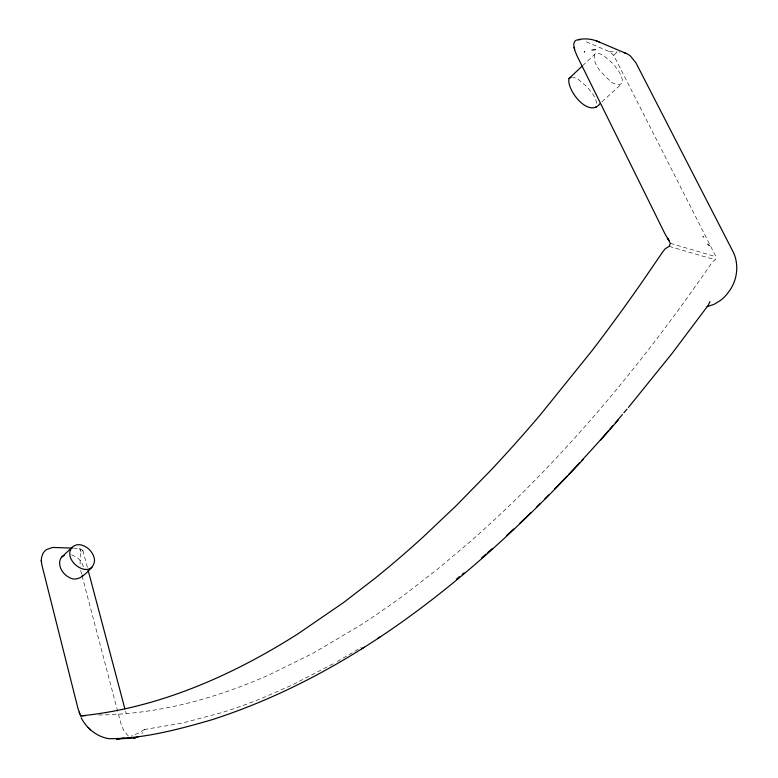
<?xml version="1.0" encoding="UTF-8"?>
<svg xmlns="http://www.w3.org/2000/svg" width="778" height="778" viewBox="0 0 778 778"><rect width="100%" height="100%" fill="white"/><g stroke="black" fill="none" stroke-linecap="round" stroke-linejoin="round"><path stroke-width="0.58" stroke-dasharray="3.89 2.92" d="M73.472 548.13L79.278 548.364L82.867 550.445L81.165 552.03L80.183 556.931L80.085 567.065M81.165 552.03L80.212 550.134L80.484 548.986M98.612 715.001C142.646 714.476 186.282 705.685 227.789 691.214A1223.113 594.295 -69.5 0 0 269.431 674.721L312.912 653.316L358.181 626.591A1156.098 572.841 -69.9 0 0 405.095 594.295L437.187 569.477L469.883 541.955A1238.586 598.379 -69.5 0 0 519.889 495.411C589.957 426.179 652.032 349.205 708.048 268.274L712.084 262.39L715.089 259.735L715.945 256.73L613.706 55.287L609.369 51.591L584.22 40.971M594.489 54.499C592.554 64.817 602.366 73.589 609.232 80.076C612.831 85.065 625.541 87.603 621.875 77.897A19.878 7.158 48.7 0 0 618.491 70.876L612.811 63.465L603.835 55.783A19.8 7.128 48.7 0 0 598.029 53.361L595.345 53.721L583.072 65.274M333.149 663.809L292.382 684.893L263.567 697.555A1236.057 604.175 -69.5 0 1 221.934 712.58L182.246 723.093L144.552 729.492L143.317 731.69A24.779 14.315 88.9 0 1 141.927 733.625M613.706 55.287L617.187 52.048L620.095 52.048M601.948 101.821L621.515 83.966M144.552 729.492L138.153 733.294L131.239 736.153M337.195 661.582L352.522 652.645A1273.236 615.768 -69.3 0 0 361.225 647.345M609.369 51.591L617.187 52.048M669.138 246.354L715.089 259.735M670.364 243.329L715.945 256.73M71.576 554.811L77.168 557.602A14.364 10.659 45.6 0 1 81.593 562.377L83.907 568.154M128.312 735.93L123.858 730.756L120.804 723.2L81.914 575.341M79.278 548.364L80.212 550.134M82.867 550.445L87.535 568.057M125.54 711.296L126.162 713.65M81.612 574.174L80.465 569.496M596.638 103.338L596.24 101.383A19.586 7.41 48.6 0 0 592.962 94.391L587.38 87.078L578.462 79.58A19.518 7.381 48.6 0 0 572.627 77.285"/><path stroke-width="1.17" d="M41.312 561.813L41.458 557.943L42.732 553.917A20.179 15.054 45.1 0 1 46.748 549.462L52.661 547.449L72.315 548.091M584.395 52.068L584.628 51.445M709.993 301.533L708.233 305.287L671.998 353.513L628.498 407.371M582.187 66.101L569.019 78.529C566.219 89.985 589.16 118.869 600.169 103.445M595.724 107.5L596.395 106.469M71.965 547.469C61.53 560.831 91.454 581.273 94.537 560.85A13.965 10.26 45.8 0 0 93.165 554.967C90.987 550.357 86.873 546.613 81.943 545.164A13.916 10.221 45.8 0 0 76.293 544.931L73.181 546.341L61.744 557.067A14.364 10.659 45.7 0 0 59.692 561.667C59.031 568.251 63.485 574.446 69.135 577.422C78.345 583.014 86.319 572.958 92.028 567.181M81.671 576.624L82.731 575.302M622.4 414.606L615.369 422.794M623.917 412.797L626.971 409.179M608.211 431.012L601.851 438.315A1236.359 604.331 -69.5 0 1 581.934 460.304M609.806 429.184L612.986 425.527M600.801 439.92L618.384 419.789M583.296 459.321C479.958 570.323 358.366 672.493 211.917 719.757C178.59 729.375 144.076 738.711 109.192 738.711C97.104 736.951 86.621 728.5 81.155 717.734M506.536 535.614L513.675 529.05M569.019 78.529L571.12 77.294M61.744 557.067L64.409 555.161M361.673 648.813L364.055 647.277M377.486 638.582L379.859 637.046M138.785 736.474L135.304 737.845L116.554 739.071L124.052 738.05M591.912 50.055L595.569 49.549M707.085 306.629L713.932 304.402L720.428 300.473A35.253 28.747 -67.6 0 0 728.723 291.838C737.204 280.741 739.343 264.987 733.353 252.296L635.976 62.911L630.462 56.026A33.211 24.089 -65.5 0 0 623.83 52.641M578.861 39.513C585.708 38.171 592.962 39.075 599.264 42.061M41.273 560.179L41.856 564.886L77.946 708.379L80.64 715.886C141.547 709.906 200.014 688.52 253.706 659.773A1262.558 588.586 -70.2 0 0 297.799 633.953L343.652 602.493L375.084 578.258A1258.114 587.03 -70.2 0 0 423.465 536.703L456.433 505.457L489.839 471.293A1229.541 579.007 -70.3 0 0 540.691 414.373L592.068 350.625A1291.159 595.51 -70.2 0 0 643.532 279.954L662.788 251.8L665.161 248.853L669.138 246.354L670.364 243.329L664.82 233.526L576.79 55.326L574.592 49.841L573.804 45.28A29.029 10.542 48.5 0 1 576.576 40.057L579.892 39.736M133.515 737.943L135.304 737.845M80.64 715.886L85.434 715.653M668.078 238.447L667.407 238.399L669.498 240.752M596.493 40.894L625.609 53.215M707.737 244.311L709.322 245.615M88.147 727.556L90.53 729.832M703.059 236.522L703.477 237.047M79.093 712.162L79.823 714.039M574.018 47.409L574.767 49.598M88.167 570.41L124.918 708.952M492.279 548.568A1262.84 612.189 -69.4 0 1 487.845 552.487M486.075 554.043A1262.84 612.189 -69.4 0 1 481.65 557.894M464.028 572.861A1262.84 612.189 -69.4 0 1 462.181 574.397M459.409 576.683A1262.84 612.189 -69.4 0 1 456.647 578.949M567.055 476.155A1254.758 609.641 -69.4 0 1 554.685 488.954M548.889 494.847A1254.758 609.641 -69.4 0 1 544.581 499.175M540.282 503.454A1254.758 609.641 -69.4 0 1 536.839 506.848M530.839 512.721A1254.758 609.641 -69.4 0 1 519.723 523.39M579.454 462.978A1236.359 604.331 -69.5 0 1 568.699 474.424"/></g></svg>
